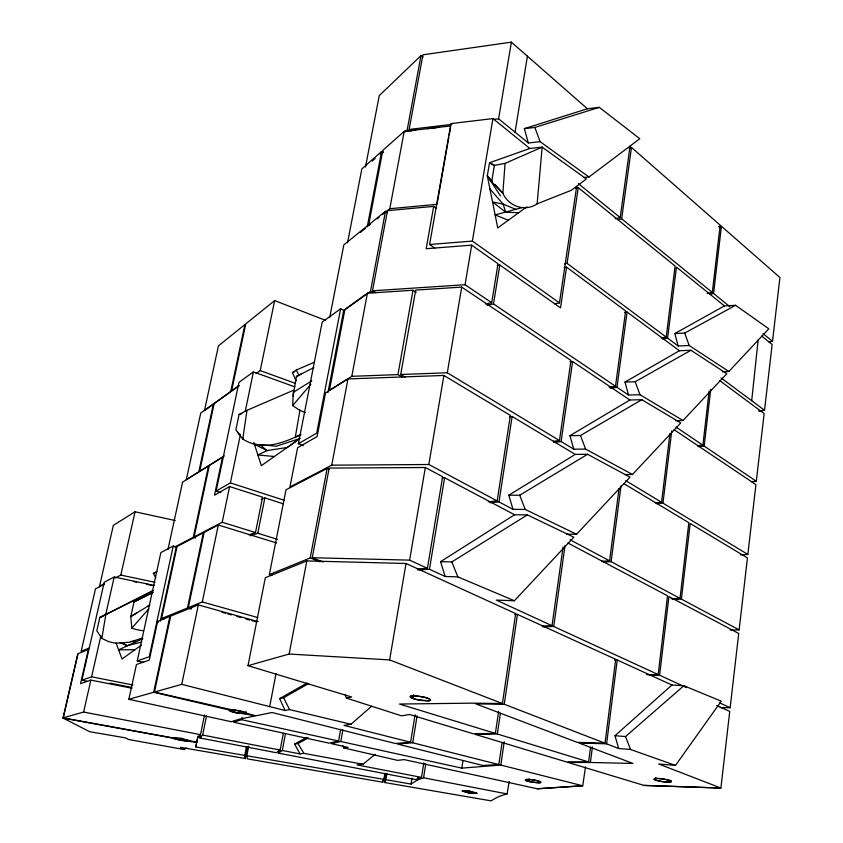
<?xml version="1.0" encoding="UTF-8"?>
<svg xmlns="http://www.w3.org/2000/svg" width="843" height="843" viewBox="0 0 843 843"><rect width="100%" height="100%" fill="white"/><g stroke="black" fill="none" stroke-linecap="round" stroke-linejoin="round"><path stroke-width="1.26" d="M293.101 396.157L296.451 376.431L301.731 373.744M305.271 412.564L298.886 409.793L292.669 405.567L293.269 392.406L311.784 380.846M537.149 203.827L542.154 147.135L505.062 163.373L502.849 193.258C508.645 206.409 525.02 212.173 537.149 203.827L571.375 190.276L586.349 178.99L542.154 147.135L529.836 148.463L489.509 162.773L487.317 175.85L497.739 227.905L526.886 206.788M751.693 400.71L758.173 339.877M697.73 445.641L702.893 445.22L709.142 391.004M719.564 380.509L764.137 413.534L756.308 481.258L704.19 446.095L710.712 389.35M655.411 780.06C647.982 775.549 681.544 781.461 668.056 782.104C666.318 782.789 646.128 778.848 657.266 778.447C680.923 780.513 671.218 784.643 655.411 780.06L655.717 777.467M707.182 293.375L712.314 292.447L720.175 225.155L631.481 147.42L628.994 148.052M729.838 306.673L713.578 293.469L721.408 226.24L718.889 226.767L721.408 226.24L779.923 277.516L772.515 341.341L768.921 341.91M671.123 598.73L680.038 598.382L688.836 522.692L623.694 483.534M739.132 629.879L681.407 599.12L690.175 523.492L747.446 557.918L739.132 629.879A520.384 92.677 5.7 0 0 730.259 630.111M720.154 707.614A528.424 75.754 6.4 0 1 730.164 707.72L738.721 633.472L668.92 596.517L659.605 675.232L686.392 687.561M740.544 554.873L747.846 554.431L755.918 484.63L674.168 429.751M646.507 674.6L658.172 674.569L667.53 595.769L567.813 542.966M747.846 554.431L662.956 503.123L671.755 430.91M655.201 502.818L661.555 502.28L669.943 433.576M661.218 337.927L666.223 337.116L675.117 266.019L578.256 187.641L575.706 188.274M728.858 371.489L689.205 345.504L678.13 345.978L667.593 338.127L676.455 267.105L724.422 305.914L735.602 305.314L768.805 328.791L728.858 371.489L722.314 371.721M617.224 660.006L671.924 685.011L683.873 685.738L721.25 701.165L675.496 765.423L630.543 749.48L618.678 748.51L606.602 743.832L617.224 660.006L614.61 660.037M605.021 743.22L504.251 704.253L475.842 703.894L577.318 742.367L605.021 743.22L615.696 659.31L517.465 614.421L514.883 614.505M680.038 598.382L611.122 561.659L621.006 485.884M588.625 761.935L497.338 734L475.347 734.411L566.327 761.914L588.625 761.935L590.543 747.193M716.761 705.496L729.732 711.429L720.902 788.047L644.031 785.413L568.108 762.462L590.416 762.483L592.429 746.94M601.765 561.29L609.584 560.837L619.047 488.434M628.53 395.04L625 382.069L679.384 350.741L690.933 350.266L726.803 373.691L682.999 420.509L639.985 394.714L628.53 395.04L617.002 387.264L627.076 311.994L624.547 312.447M609.099 387.169L615.506 386.252L625.611 310.909L566.528 267.136L564.125 267.631M615.158 218.748L620.195 217.61L630.048 146.155M712.314 292.447L621.66 218.801L631.481 147.42M528.793 781.408C515.526 777.552 544.462 780.228 539.963 782.736C538.677 783.147 522.017 781.187 525.979 779.459C536.801 778.943 552.123 785.476 528.793 781.408L529.151 778.816M542.06 625.97L552.028 625.696L563.05 547.054M658.172 674.569L553.714 626.475L565.042 545.463M553.335 441.3L559.457 440.562L570.974 360.446L461.722 287.094L415.704 290.087L400.699 374.503L405.209 377.137M573.777 449.214L569.942 435.673L629.89 400.014L641.829 399.698L680.744 422.923L632.492 474.504L585.611 449.087L573.777 449.214L561.101 441.563L572.587 361.531L569.994 361.942M293.459 390.267L246.988 410.341L242.773 439.087A49.2 38.251 68 0 0 252.478 443.576C269.138 448.761 286.072 441.447 301.067 434.63M504.251 704.253L517.465 614.421M498.835 764.569L412.701 742.778L397.474 744.032L482.765 765.455L498.835 764.569L502.091 742.346M342.658 745.56L343.733 747.91L348.064 747.32L331.299 743.642L340.804 741.503L461.816 768.131L500.816 765.065L504.219 741.766M585.516 766.814L582.734 785.781L537.286 788.774L404.176 759.606L397.559 760.354L343.733 747.91M345.103 694.484L346.378 698.088L401.521 715.833L409.508 714.495L473.376 733.81L495.368 733.399L498.613 711.481M554.62 303.796L559.457 302.879L576.686 186.377M497.338 734L500.384 713.389M566.528 267.136L560.521 307.885L499.804 264.997L497.286 265.545M666.223 337.116L567.086 263.353L578.256 187.641M495.368 733.399L399.456 704.042L471.669 703.157L502.407 703.536L515.674 613.599L406.031 563.493L306.82 560.911L265.313 577.74L248 665.664L351.679 697.013L346.378 698.088M468.181 792.81L462.206 790.966L469.519 791.198L476.938 793.284L469.625 793.052L462.206 790.966L469.519 791.198L476.938 793.284L468.181 792.81L468.539 790.46M512.987 509.351L508.814 495.199L575.242 454.409L587.582 454.282L630.006 477.17L576.591 534.262L525.242 509.446L512.987 509.351L498.993 501.891L512.144 416.474L509.625 416.821M461.816 768.131L462.965 760.597M497.17 500.921L510.363 415.409L443.892 375.451L347.959 378.939L325.503 392.954L317.105 436.6L297.611 447.738L289.939 486.959L331.731 465.178L428.834 464.504L497.17 500.921L488.255 501.743M279.044 749.343L278.338 753.115L415.483 779.575L421.489 777.383L423.829 762.82M509.151 781.482L507.107 793.937A538.677 57.988 7.2 0 0 497.391 797.204L491.047 800.85L384.408 782.483L385.894 779.722L411.057 784.053L417.527 779.975L423.565 777.783L425.789 763.927M515.041 132.193L527.402 56.196M411.057 784.053L412.037 777.994M485.547 303.923L491.711 302.711L498.013 263.743L471.69 245.144L426.189 248.717L433.681 206.387L387.464 210.655L372.501 290.803L375.894 292.711M615.506 386.252L493.524 303.933L499.804 264.997M417.527 779.975L417.949 777.415M258.116 621.639L198.347 604.895L170.686 616.107L154.459 692.061L231.741 709.774A8.904 1.296 10.3 0 1 233.479 709.89L245.85 712.714A9.01 1.307 10.3 0 1 246.567 713.252L255.714 715.833L272.015 712.514L395.388 743.505L410.583 742.24L415.093 714.706M412.701 742.778L417.095 715.823M417.222 568.941L427.433 568.33L442.638 476.674L425.336 467.507L329.17 468.086L312.258 557.718L323.28 562.07M495.147 184.617L502.849 193.258L491.648 181.782L494.367 165.407L505.062 163.373M444.609 477.718L514.588 514.778L527.36 514.894L573.83 537.212L514.388 600.753L457.823 576.865L445.136 576.486L429.466 569.267L444.609 477.718L442.09 477.992M426.179 697.772L429.045 698.752A10.537 1.812 9.4 0 1 430.562 699.658L430.531 700.375A10.537 1.812 9.4 0 1 428.95 700.775L418.276 699.838A10.537 1.812 9.4 0 1 414.577 698.973C400.562 693.652 426.189 696.539 428.444 698.51C435.989 703.378 414.018 699.437 412.996 698.489L413.607 694.727M491.711 302.711L465.051 284.723L471.69 245.144M559.457 302.879L472.375 241.087L492.934 118.6L450.942 123.594L429.593 244.502L434.83 248.095M384.851 773.305L383.839 779.364L382.385 782.135L247.41 758.879L246.841 755.76L248.717 746.076M385.925 773.421L384.408 782.483L385.894 779.722L386.905 773.663M528.319 142.973L524.346 128.642L587.381 108.768L599.289 107.356L639.795 138.726L588.983 177.009L540.131 141.677L528.319 142.973L498.603 118.831L511.374 42.15L422.944 54.795L409.118 129.464L411.3 130.918M142.33 638.098L129.464 642.208L116.566 643.188A32.592 31.444 27.1 0 1 107.63 641.175L101.834 638.383L105.849 614.547L153.437 590.553M427.433 568.33L409.624 560.131L425.336 467.507M428.834 464.504L443.892 375.451M559.457 440.562L447.296 372.775L461.722 287.094M502.407 703.536L389.624 659.911L406.031 563.493M299.971 410.088L295.313 437.117L300.034 434.883M437.222 203.1L448.803 137.472M449.245 134.943L450.615 127.188M338.58 741.008L241.635 719.68L233.532 722.23L329.107 743.168L338.58 741.008L340.646 729.353M340.804 741.503L342.869 729.848M397.949 374.608L412.986 290.255L367.4 293.227L344.924 309.381L329.423 390.298L351.805 376.326L397.949 374.608L402.374 377.19M382.574 214.533L389.803 208.716L404.197 131.413L415.725 130.054M423.091 57.124L420.984 55.617L407.137 130.201L405.167 131.94M331.731 465.178L347.959 378.939M204.522 714.969L199.844 737.962L276.219 752.704L280.161 750.059L283.311 733.305M351.805 376.326L367.4 293.227M278.338 753.115L282.31 750.47L285.419 733.895M343.891 310.477L370.499 291.372L385.472 211.308L387.675 212.657M367.253 226.862L381.605 151.424L383.607 152.572M248 665.664L289.16 654.042L306.82 560.911M327.137 468.434L285.988 489.825L269.349 574.61L310.213 557.94L327.137 468.434L329.518 469.498M327.938 392.522L343.712 310.256L340.646 308.759L322.195 322.11L298.401 443.713L303.269 445.726M269.697 706.613L276.009 673.62M347.548 242.721L361.837 168.927L381.605 151.424M365.483 167.009L379.255 95.628L420.984 55.617M340.646 308.759L316.705 433.165L298.401 443.713M329.75 317.316L343.828 244.849L385.472 211.308M246.419 746.93L244.776 755.402L245.376 758.531L180.307 747.32L184.185 749.553L186.261 747.941M247.631 746.898L245.376 758.531L244.776 755.402L195.776 746.951L198 736.044M241.635 719.68L242.12 717.235M245.977 711.292L245.482 713.831L236.303 712.862L230.582 711.302L229.117 709.985L153.668 692.282L128.853 699.29L136.45 664.505L149.274 660.111L157.63 621.407L169.886 616.433L153.668 692.282M128.853 699.29L231.245 721.724L239.317 719.174L254.807 716.013L245.482 713.831L234.628 712.493L235.134 709.964M255.482 532.544L262.584 497.159L229.623 486.559L214.501 495.189L222.489 457.233L209.317 465.441L194.143 536.886L222.204 522.26L255.482 532.544L248.822 534.894M250.561 535.779L257.779 533.25L264.86 497.897L283.427 503.872M201.224 736.529L199.844 737.962L202.626 735.064L206.535 715.823M195.776 746.951L195.998 745.855M196.219 744.748L196.451 743.621M196.967 741.081L196.735 742.23L180.813 738.5L173.237 737.941L63.077 717.857L77.819 653.768L88.346 649.5L80.559 683.62L90.865 680.101L132.066 688.225M197.209 739.922L197.452 738.742M222.204 522.26L229.623 486.559M294.765 386.853L253.427 371.879L238.969 382.343L216.124 491.111L230.381 482.891L240.445 434.408M245.218 411.437L253.427 371.879M66.913 701.998L63.204 718.141L173.215 738.215L180.581 740.365L181.076 737.994M255.966 373.639L260.213 370.583L274.66 300.582L325.472 320.319M154.459 692.061L181.74 684.358L198.347 604.895M246.988 410.341L239.075 414.493L235.882 429.804L242.773 439.087L243.058 438.097M218.316 525.02L204.175 532.365L188.316 607.645L202.299 601.944L218.316 525.02L276.63 542.976M161.55 618.551L187.473 607.982L203.321 532.818L177.083 546.454L161.55 618.551L164.09 619.152M174.691 547.023L193.321 537.307L208.495 465.958L182.583 482.122L167.978 549.425M173.215 546.085L149.295 656.729L137.23 660.933L160.887 552.544L173.215 546.085L176.303 546.865L160.286 621.175M152.435 592.576L134.016 601.923L130.76 616.612L131.845 628.13A46.818 45.743 -5.1 0 0 142.952 630.712M63.077 717.857L83.636 712.05L90.865 680.101M154.406 585.453L114.195 577.012L104.226 582.239L81.897 680.196L91.613 676.813L100.875 635.864M105.512 615.401L114.195 577.012M115.175 578.035L120.812 575.095L135.07 511.775L175.281 520.553M67.198 700.765L77.914 654.136M99.474 586.707L113.341 525.326L135.07 511.775M382.385 782.135L383.839 779.364L246.841 755.76M292.669 405.567L310.867 384.208M131.845 628.13L148.832 608.783M197.694 737.551L200.434 734.643L83.636 712.05M199.738 735.37L200.434 734.643M229.117 709.985L229.707 710.923L234.628 712.493M618.678 748.51L614.99 735.728L671.924 685.011M372.258 161.024L375.167 158.452M380.014 154.174L382.922 151.603M410.583 742.24L344.06 725.412L350.951 724.263L371.573 706.286M614.99 735.728L625.538 736.55L683.873 685.738M421.489 777.383L357 764.917L362.954 764.243L375.209 754.337M274.66 300.582L245.766 323.86L231.551 391.184L238.98 385.841M360.246 232.499L365.282 228.453M370.509 224.249L368.486 225.882L382.827 150.339L404.197 131.413L450.847 125.902M377.232 218.832L379.002 217.42M239.075 385.462L214.206 403.333L199.654 471.311L224.291 455.926M141.339 645.148L122.035 658.984L116.071 642.988M299.76 438.666L261.351 465.663L253.827 442.459M296.072 380.72L292.437 372.638L296.283 370.024L314.323 362.227M445.136 576.486L440.573 561.649L514.588 514.778M440.573 561.649L451.848 561.933L527.36 514.894M147.451 606.465L149.822 605.021M136.629 613.051L130.76 616.612L149.432 605.263M246.377 713.642C243.09 710.259 235.092 710.154 230.002 709.795M508.814 495.199L519.709 495.231L587.582 454.282M569.942 435.673L580.469 435.515L641.829 399.698M350.951 724.263L289.56 709.595L285.092 710.501L279.644 698.615L307.126 682.988M279.644 698.615L283.596 697.741L308.759 683.483M625 382.069L635.179 381.742L690.933 350.266M678.13 345.978L674.853 333.522L724.422 305.914M362.954 764.243L303.859 753.368L300.024 753.895L294.607 744.053L306.926 737.33M674.853 333.522L684.695 333.069L735.602 305.314M294.607 744.053L297.99 743.537L308.317 737.931M99.4 586.254L104.595 583.546M104.29 584.304L95.48 588.888L81.16 651.323L89.579 647.888M105.333 614.652L107.988 613.283M104.932 614.863L99.843 617.497L96.808 630.817L101.834 638.383M296.451 376.431L313.849 367.611M152.572 590.848L99.843 617.497L105.849 614.547M155.723 577.687L153.373 573.398L156.06 572.07M134.016 601.923L153.352 592.366M153.373 573.398L156.924 571.659M142.899 638.615L118.621 649.837L134.933 649.732M292.437 372.638L294.85 371.605M261.235 499.309L264.86 497.897M508.318 220.244L495.147 214.933L522.007 207.61M173.237 737.941L180.813 738.5L188.179 740.67M239.075 414.493L241.793 413.639M524.346 128.642L534.852 127.441L599.289 107.356M120.033 642.693L127.251 645.664L141.708 642.05M617.866 219.654L621.66 218.801M564.684 263.859L567.086 263.353M196.682 742.493L187.378 741.081A7.703 0.938 10.4 0 1 186.345 741.081L175.302 739.132A7.692 0.938 10.4 0 1 173.163 738.205M487.201 305.177L493.524 303.933M709.722 294.165L713.578 293.469M662.566 338.949L667.593 338.127M610.29 388.223L617.002 387.264M759.522 410.91L764.527 410.256L772.146 344.524L761.682 336.062M758.616 411.005L764.527 410.256L721.06 377.917M409.118 129.464L451.911 124.374M493.418 119.453L498.603 118.831M427.338 128.684L439.045 127.293M553.756 442.438L561.101 441.563M583.82 177.515L588.983 177.009M537.286 788.774L582.734 785.781L500.816 765.065M389.803 208.716L437.001 204.333M490.078 502.713L498.993 501.891M656.602 503.661L662.956 503.123M698.025 446.59L704.19 446.095M429.593 244.502L472.375 241.087M372.501 290.803L465.051 284.723M417.98 569.952L429.466 569.267M603.303 562.112L611.122 561.659M672.503 599.457L681.407 599.12M400.699 374.503L447.296 372.775M542.513 626.781L553.714 626.475M675.506 420.668L682.999 420.509M130.844 641.512L135.871 641.491M624.747 474.535L632.492 474.504M649.268 675.254L659.605 675.232M566.665 534.104L576.591 534.262M644.031 785.413L720.902 788.047L658.689 763.979L675.496 765.423M590.416 762.483L632.872 763.431L578.909 742.968L606.602 743.832M312.258 557.718L409.624 560.131M514.388 600.753L496.401 600.09L552.028 625.696M516.243 209.528L503.102 204.101L492.544 201.93L505.726 212.225L518.719 212.71M289.16 654.042L389.624 659.911M257.589 444.482L254.428 444.293L267.073 450.584L287.263 447.454L299.992 438.508L276.241 446.2L260.961 444.725M274.386 456.506L257.884 454.978L267.073 450.584L259.686 444.609M180.581 740.365L187.378 741.081A7.692 0.938 10.4 0 0 188.137 740.934M184.185 749.553L128.536 739.49L125.544 737.888L89.674 731.713L63.204 718.141M202.626 735.064L280.161 750.059M282.31 750.47L300.024 753.895M423.565 777.783L507.107 793.937M91.613 676.813L132.941 684.98M109.938 683.136L131.708 687.435M81.897 680.196L86.85 681.176M133.879 581.607L136.44 582.144M146.693 584.294L151.824 585.379M120.812 575.095L154.964 582.281M137.23 660.933L143.595 662.377M156.872 621.712L158.431 622.092M181.74 684.358L285.092 710.501M193.321 537.307L195.702 537.982M188.316 607.645L190.824 608.34M187.473 607.982L191.235 609.025M221.835 612.229L225.618 613.283M227.694 613.873L231.351 614.895M236.957 616.465L240.74 617.519M246.019 618.994L249.76 620.037M252.078 620.69L255.861 621.755M202.299 601.944L257.81 617.561M257.779 533.25L277.526 539.362M216.124 491.111L220.961 492.649M230.381 482.891L283.965 500.205M269.349 574.61L271.836 575.474M260.213 370.583L295.24 383.312M412.996 698.489L411.7 698.004A10.537 1.812 9.4 0 1 410.151 697.098L410.13 696.381A10.537 1.812 9.4 0 1 411.679 695.96L414.566 695.907A10.537 1.812 9.4 0 1 418.328 696.244L422.427 696.898A10.537 1.812 9.4 0 1 426.179 697.772M310.213 557.94L320.013 561.807M719.395 702.756L730.154 707.72M121.729 642.735L127.251 645.664M570.131 539.805L609.584 560.837M370.499 291.372L372.764 292.637M512.144 416.474L575.242 454.409M625.769 480.647L661.555 502.28M412.986 290.255L416.221 292.352M572.587 361.531L629.89 400.014M676.002 427.074L702.893 445.22M433.681 206.387L436.305 208.263M627.076 311.994L679.384 350.741M492.934 118.6L529.836 148.463M578.351 183.616L620.195 217.61M762.978 333.596L772.515 341.341M511.374 42.15L587.381 108.768M492.101 181.213L487.317 175.85L500.447 195.871M489.931 188.895L503.102 204.101L505.726 212.225M491.142 181.119L487.317 175.85L491.648 181.782M237.441 431.879L240.055 435.399M297.99 743.537L303.859 753.368M296.283 370.024L299.128 375.662M283.596 697.741L289.56 709.595M451.848 561.933L457.823 576.865M519.709 495.231L525.242 509.446M625.538 736.55L630.543 749.48M580.469 435.515L585.611 449.087M635.179 381.742L639.985 394.714M534.852 127.441L540.131 141.677M684.695 333.069L689.205 345.504M751.355 481.711A504.42 123.605 4.2 0 1 756.308 481.258M244.913 324.544L230.708 391.784L204.459 410.636L218.432 345.872L244.913 324.544M213.395 403.913L198.853 471.806L186.335 479.614L200.75 413.007L213.395 403.913M494.367 165.407L489.509 162.773L494.367 165.407"/></g></svg>
